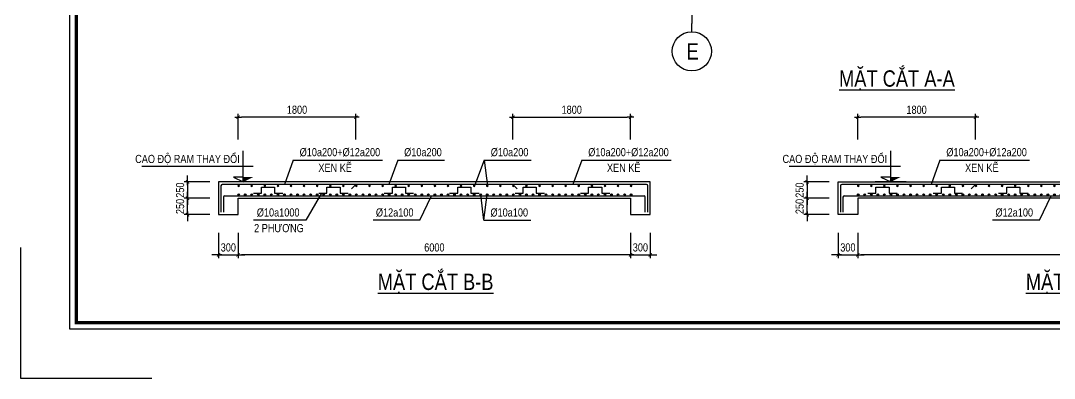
# Model space of a CAD drawing. Header units: millimetres. Extents: x 0 to 168200, y 0 to 59400.
# Drawn here: x 0 to 31607, y 0 to 10943 of the extents above; entities that cross this region are included whole.
import ezdxf
from ezdxf.enums import TextEntityAlignment as Align

# ---------------------------------------------------------------- set-up
doc = ezdxf.new("R2010")
doc.units = ezdxf.units.MM
doc.header["$LTSCALE"] = 100
doc.header["$PDSIZE"] = 5
doc.linetypes.add('$0$CENTER', pattern=[2, 1.25, -0.25, 0.25, -0.25])
for name, color, linetype in [('$0$12PM. GRID', 8, '$0$CENTER'), ('02PM. TEXT B', 4, 'Continuous'), ('03PM. TEXT C', 1, 'Continuous'), ('04PM. THIN', 7, 'Continuous'), ('05PM. FRAME', 4, 'Continuous'), ('07PM. WACO', 6, 'Continuous'), ('11PM. DIM', 2, 'Continuous'), ('6', 6, 'Continuous'), ('CHU_B', 4, 'Continuous')]:
    doc.layers.add(name, color=color, linetype=linetype)
doc.styles.add('[PMDC2013]STYLE', font='arial.ttf', dxfattribs={"width": 0.8})
doc.dimstyles.new('50', dxfattribs={"dimscale": 0, "dimtxt": 250, "dimasz": 100, "dimexe": 100, "dimexo": 0, "dimgap": 100, "dimtad": 1, "dimdec": 0, "dimlfac": 0.5, "dimzin": 12, "dimdsep": 46, "dimtxsty": '[PMDC2013]STYLE', "dimblk": 'TICK', "dimcen": -100, "dimclrd": 2, "dimclre": 2, "dimclrt": 4, "dimadec": 0, "dimazin": 3, "dimtfac": 1, "dimtdec": 0, "dimtix": 1, "dimtmove": 2, "dimatfit": 3, "dimldrblk": 'TICK', "dimfxl": 1, "dimtolj": 1, "dimlwd": -1, "dimlwe": -1, "dimarcsym": 0})

# ---------------------------------------------------------------- blocks, each defined once
blk = doc.blocks.new('TICK')
at = {"color": 0, "linetype": 'ByBlock'}
blk.add_line((1, 0), (-1, 0), dxfattribs=at)
at = {"color": 7, "linetype": 'ByBlock', "const_width": 0.25}
blk.add_lwpolyline([(-0.5, -0.5), (0.5, 0.5)], dxfattribs=at)
blk = doc.blocks.new('*D54')
at = {"layer": '11PM. DIM', "color": 2, "transparency": 16777216}
for p, q in [((24995, 4454), (24995, 3676)), ((25595, 4454), (25595, 3676)), ((24895, 3776), (24795, 3776)), ((24995, 3776), (25595, 3776)), ((25695, 3776), (25795, 3776))]:
    blk.add_line(p, q, dxfattribs=at)
at = {"layer": 'Defpoints', "color": 0, "transparency": 16777216}
for p in [(24995, 4454), (25595, 4454), (25595, 3776)]:
    blk.add_point(p, dxfattribs=at)
at = {"layer": '11PM. DIM', "color": 2, "transparency": 16777216, "xscale": 100, "yscale": 100, "zscale": 100}
blk.add_blockref('TICK', (24995, 3776), dxfattribs=at)
at = {"layer": '11PM. DIM', "color": 2, "transparency": 16777216, "xscale": 100, "yscale": 100, "zscale": 100, "rotation": 180}
blk.add_blockref('TICK', (25595, 3776), dxfattribs=at)
at = {"layer": '11PM. DIM', "color": 4, "transparency": 16777216, "insert": (25295, 4003), "char_height": 250, "attachment_point": 5, "style": '[PMDC2013]STYLE'}
blk.add_mtext('\\A1;300', dxfattribs=at)
blk = doc.blocks.new('*D55')
at = {"layer": '11PM. DIM', "color": 2, "transparency": 16777216}
for p, q in [((25595, 4454), (25595, 3676)), ((39295, 4454), (39295, 3676)), ((39195, 3776), (25695, 3776))]:
    blk.add_line(p, q, dxfattribs=at)
at = {"layer": 'Defpoints', "color": 0, "transparency": 16777216}
for p in [(25595, 4454), (39295, 4454), (25595, 3776)]:
    blk.add_point(p, dxfattribs=at)
at = {"layer": '11PM. DIM', "color": 2, "transparency": 16777216, "xscale": 100, "yscale": 100, "zscale": 100, "rotation": 180}
blk.add_blockref('TICK', (25595, 3776), dxfattribs=at)
at = {"layer": '11PM. DIM', "color": 2, "transparency": 16777216, "xscale": 100, "yscale": 100, "zscale": 100}
blk.add_blockref('TICK', (39295, 3776), dxfattribs=at)
at = {"layer": '11PM. DIM', "color": 4, "transparency": 16777216, "insert": (32445, 4003), "char_height": 250, "attachment_point": 5, "style": '[PMDC2013]STYLE'}
blk.add_mtext('\\A1;6850', dxfattribs=at)
blk = doc.blocks.new('*D59')
at = {"layer": '11PM. DIM', "color": 2, "transparency": 16777216}
for p, q in [((6050, 4454), (6050, 3676)), ((6650, 4454), (6650, 3676)), ((5950, 3776), (5850, 3776)), ((6050, 3776), (6650, 3776)), ((6750, 3776), (6850, 3776))]:
    blk.add_line(p, q, dxfattribs=at)
at = {"layer": 'Defpoints', "color": 0, "transparency": 16777216}
for p in [(6050, 4454), (6650, 4454), (6650, 3776)]:
    blk.add_point(p, dxfattribs=at)
at = {"layer": '11PM. DIM', "color": 2, "transparency": 16777216, "xscale": 100, "yscale": 100, "zscale": 100}
blk.add_blockref('TICK', (6050, 3776), dxfattribs=at)
at = {"layer": '11PM. DIM', "color": 2, "transparency": 16777216, "xscale": 100, "yscale": 100, "zscale": 100, "rotation": 180}
blk.add_blockref('TICK', (6650, 3776), dxfattribs=at)
at = {"layer": '11PM. DIM', "color": 4, "transparency": 16777216, "insert": (6350, 4003), "char_height": 250, "attachment_point": 5, "style": '[PMDC2013]STYLE'}
blk.add_mtext('\\A1;300', dxfattribs=at)
blk = doc.blocks.new('*D60')
at = {"layer": '11PM. DIM', "color": 2, "transparency": 16777216}
for p, q in [((6650, 4454), (6650, 3676)), ((18650, 4454), (18650, 3676)), ((18550, 3776), (6750, 3776))]:
    blk.add_line(p, q, dxfattribs=at)
at = {"layer": 'Defpoints', "color": 0, "transparency": 16777216}
for p in [(6650, 4454), (18650, 4454), (6650, 3776)]:
    blk.add_point(p, dxfattribs=at)
at = {"layer": '11PM. DIM', "color": 2, "transparency": 16777216, "xscale": 100, "yscale": 100, "zscale": 100, "rotation": 180}
blk.add_blockref('TICK', (6650, 3776), dxfattribs=at)
at = {"layer": '11PM. DIM', "color": 2, "transparency": 16777216, "xscale": 100, "yscale": 100, "zscale": 100}
blk.add_blockref('TICK', (18650, 3776), dxfattribs=at)
at = {"layer": '11PM. DIM', "color": 4, "transparency": 16777216, "insert": (12650, 4003), "char_height": 250, "attachment_point": 5, "style": '[PMDC2013]STYLE'}
blk.add_mtext('\\A1;6000', dxfattribs=at)
blk = doc.blocks.new('*D61')
at = {"layer": '11PM. DIM', "color": 2, "transparency": 16777216}
for p, q in [((18650, 4454), (18650, 3676)), ((19250, 4454), (19250, 3676)), ((18550, 3776), (18450, 3776)), ((18650, 3776), (19250, 3776)), ((19350, 3776), (19450, 3776))]:
    blk.add_line(p, q, dxfattribs=at)
at = {"layer": 'Defpoints', "color": 0, "transparency": 16777216}
for p in [(18650, 4454), (19250, 4454), (19250, 3776)]:
    blk.add_point(p, dxfattribs=at)
at = {"layer": '11PM. DIM', "color": 2, "transparency": 16777216, "xscale": 100, "yscale": 100, "zscale": 100}
blk.add_blockref('TICK', (18650, 3776), dxfattribs=at)
at = {"layer": '11PM. DIM', "color": 2, "transparency": 16777216, "xscale": 100, "yscale": 100, "zscale": 100, "rotation": 180}
blk.add_blockref('TICK', (19250, 3776), dxfattribs=at)
at = {"layer": '11PM. DIM', "color": 4, "transparency": 16777216, "insert": (18950, 4004), "char_height": 250, "attachment_point": 5, "style": '[PMDC2013]STYLE'}
blk.add_mtext('\\A1;300', dxfattribs=at)
blk = doc.blocks.new('CHAM THEP')
at = {"layer": '04PM. THIN'}
h = blk.add_hatch(color=256, dxfattribs=at)
edge = h.paths.add_edge_path()
edge.add_arc((0, 0), 12.3, 0, 360)
blk.add_circle((0, 0), 12.3, dxfattribs=at)
blk = doc.blocks.new('*U62')
for p in [(0, 0), (200, 0), (400, 0), (600, 0), (800, 0), (1000, 0), (1200, 0), (1400, 0), (1600, 0), (1800, 0), (2000, 0), (2200, 0), (2400, 0), (2600, 0), (2800, 0), (3000, 0), (3200, 0), (3400, 0), (3600, 0), (3800, 0), (4000, 0), (4200, 0), (4400, 0), (4600, 0), (4800, 0), (5000, 0), (5200, 0), (5400, 0), (5600, 0), (5800, 0), (6000, 0)]:
    blk.add_blockref('CHAM THEP', p)
blk = doc.blocks.new('*D63')
at = {"layer": '11PM. DIM', "color": 2, "transparency": 16777216}
for p, q in [((5782, 6008), (5003, 6008)), ((5103, 6108), (5103, 6208)), ((5103, 6008), (5103, 5508)), ((5782, 5508), (5003, 5508)), ((5103, 5408), (5103, 5308))]:
    blk.add_line(p, q, dxfattribs=at)
at = {"layer": 'Defpoints', "color": 0, "transparency": 16777216}
for p in [(5782, 6008), (5103, 5508), (5782, 5508)]:
    blk.add_point(p, dxfattribs=at)
at = {"layer": '11PM. DIM', "color": 2, "transparency": 16777216, "xscale": 100, "yscale": 100, "zscale": 100}
for p, rotation in [((5103, 6008), 270), ((5103, 5508), 90)]:
    blk.add_blockref('TICK', p, dxfattribs=dict(at, rotation=rotation))
at = {"layer": '11PM. DIM', "color": 4, "transparency": 16777216, "insert": (4875, 5758), "char_height": 250, "attachment_point": 5, "rotation": 90, "style": '[PMDC2013]STYLE'}
blk.add_mtext('\\A1;250', dxfattribs=at)
blk = doc.blocks.new('*D64')
at = {"layer": '11PM. DIM', "color": 2, "transparency": 16777216}
for p, q in [((5103, 5608), (5103, 5708)), ((5782, 5508), (5003, 5508)), ((5103, 5008), (5103, 5508)), ((5782, 5008), (5003, 5008)), ((5103, 4908), (5103, 4808))]:
    blk.add_line(p, q, dxfattribs=at)
at = {"layer": 'Defpoints', "color": 0, "transparency": 16777216}
for p in [(5103, 5508), (5782, 5508), (5782, 5008)]:
    blk.add_point(p, dxfattribs=at)
at = {"layer": '11PM. DIM', "color": 2, "transparency": 16777216, "xscale": 100, "yscale": 100, "zscale": 100}
for p, rotation in [((5103, 5508), 270), ((5103, 5008), 90)]:
    blk.add_blockref('TICK', p, dxfattribs=dict(at, rotation=rotation))
at = {"layer": '11PM. DIM', "color": 4, "transparency": 16777216, "insert": (4875, 5258), "char_height": 250, "attachment_point": 5, "rotation": 90, "style": '[PMDC2013]STYLE'}
blk.add_mtext('\\A1;250', dxfattribs=at)
blk = doc.blocks.new('*D65')
at = {"layer": '11PM. DIM', "color": 2, "transparency": 16777216}
for p, q in [((24726, 6008), (23947, 6008)), ((24047, 6108), (24047, 6208)), ((24047, 6008), (24047, 5508)), ((24726, 5508), (23947, 5508)), ((24047, 5408), (24047, 5308))]:
    blk.add_line(p, q, dxfattribs=at)
at = {"layer": 'Defpoints', "color": 0, "transparency": 16777216}
for p in [(24726, 6008), (24047, 5508), (24726, 5508)]:
    blk.add_point(p, dxfattribs=at)
at = {"layer": '11PM. DIM', "color": 2, "transparency": 16777216, "xscale": 100, "yscale": 100, "zscale": 100}
for p, rotation in [((24047, 6008), 270), ((24047, 5508), 90)]:
    blk.add_blockref('TICK', p, dxfattribs=dict(at, rotation=rotation))
at = {"layer": '11PM. DIM', "color": 4, "transparency": 16777216, "insert": (23820, 5758), "char_height": 250, "attachment_point": 5, "rotation": 90, "style": '[PMDC2013]STYLE'}
blk.add_mtext('\\A1;250', dxfattribs=at)
blk = doc.blocks.new('*D66')
at = {"layer": '11PM. DIM', "color": 2, "transparency": 16777216}
for p, q in [((24047, 5608), (24047, 5708)), ((24726, 5508), (23947, 5508)), ((24047, 5008), (24047, 5508)), ((24726, 5008), (23947, 5008)), ((24047, 4908), (24047, 4808))]:
    blk.add_line(p, q, dxfattribs=at)
at = {"layer": 'Defpoints', "color": 0, "transparency": 16777216}
for p in [(24047, 5508), (24726, 5508), (24726, 5008)]:
    blk.add_point(p, dxfattribs=at)
at = {"layer": '11PM. DIM', "color": 2, "transparency": 16777216, "xscale": 100, "yscale": 100, "zscale": 100}
for p, rotation in [((24047, 5508), 270), ((24047, 5008), 90)]:
    blk.add_blockref('TICK', p, dxfattribs=dict(at, rotation=rotation))
at = {"layer": '11PM. DIM', "color": 4, "transparency": 16777216, "insert": (23820, 5258), "char_height": 250, "attachment_point": 5, "rotation": 90, "style": '[PMDC2013]STYLE'}
blk.add_mtext('\\A1;250', dxfattribs=at)
blk = doc.blocks.new('*U67')
for p in [(0, 0), (100, 0), (200, 0), (300, 0), (400, 0), (500, 0), (600, 0), (700, 0), (800, 0), (900, 0), (1000, 0), (1100, 0), (1200, 0), (1300, 0), (1400, 0), (1500, 0), (1600, 0), (1700, 0), (1800, 0), (1900, 0), (2000, 0), (2100, 0), (2200, 0), (2300, 0), (2400, 0), (2500, 0), (2600, 0), (2700, 0), (2800, 0), (2900, 0), (3000, 0), (3100, 0), (3200, 0), (3300, 0), (3400, 0), (3500, 0), (3600, 0), (3700, 0), (3800, 0), (3900, 0), (4000, 0), (4100, 0), (4200, 0), (4300, 0), (4400, 0), (4500, 0), (4600, 0), (4700, 0), (4800, 0), (4900, 0), (5000, 0), (5100, 0), (5200, 0), (5300, 0), (5400, 0), (5500, 0), (5600, 0), (5700, 0), (5800, 0), (5900, 0), (6000, 0)]:
    blk.add_blockref('CHAM THEP', p)
blk = doc.blocks.new('*U44')
at = {"layer": '6'}
blk.add_lwpolyline([(1150, 0), (900, 0), (900, 184), (500, 184), (500, 0), (250, 0)], dxfattribs=at)
blk = doc.blocks.new('*U68')
for p in [(0, 0), (200, 0), (400, 0), (600, 0), (800, 0), (1000, 0), (1200, 0), (1400, 0), (1600, 0), (1800, 0), (2000, 0), (2200, 0), (2400, 0), (2600, 0), (2800, 0), (3000, 0), (3200, 0), (3400, 0), (3600, 0), (3800, 0), (4000, 0), (4200, 0), (4400, 0), (4600, 0), (4800, 0), (5000, 0), (5200, 0), (5400, 0), (5600, 0), (5800, 0), (6000, 0), (6200, 0), (6400, 0), (6600, 0), (6800, 0)]:
    blk.add_blockref('CHAM THEP', p)
blk = doc.blocks.new('*U69')
for p in [(0, 0), (100, 0), (200, 0), (300, 0), (400, 0), (500, 0), (600, 0), (700, 0), (800, 0), (900, 0), (1000, 0), (1100, 0), (1200, 0), (1300, 0), (1400, 0), (1500, 0), (1600, 0), (1700, 0), (1800, 0), (1900, 0), (2000, 0), (2100, 0), (2200, 0), (2300, 0), (2400, 0), (2500, 0), (2600, 0), (2700, 0), (2800, 0), (2900, 0), (3000, 0), (3100, 0), (3200, 0), (3300, 0), (3400, 0), (3500, 0), (3600, 0), (3700, 0), (3800, 0), (3900, 0), (4000, 0), (4100, 0), (4200, 0), (4300, 0), (4400, 0), (4500, 0), (4600, 0), (4700, 0), (4800, 0), (4900, 0), (5000, 0), (5100, 0), (5200, 0), (5300, 0), (5400, 0), (5500, 0), (5600, 0), (5700, 0), (5800, 0), (5900, 0), (6000, 0), (6100, 0), (6200, 0), (6300, 0), (6400, 0), (6500, 0), (6600, 0), (6700, 0), (6800, 0)]:
    blk.add_blockref('CHAM THEP', p)
blk = doc.blocks.new('*U14')
at = {"layer": '04PM. THIN'}
for p, q in [((0, 0), (0, 950)), ((-300, 475), (3100, 475)), ((0, 150), (300, 150)), ((300, 150), (0, 0))]:
    blk.add_line(p, q, dxfattribs=at)
at = {"layer": '04PM. THIN', "linetype": 'ByBlock'}
blk.add_line((-475, 0), (475, 0), dxfattribs=at)
at = {"layer": '04PM. THIN'}
blk.add_solid([(0, 0), (0, 150), (-300, 150)], dxfattribs=at)
blk = doc.blocks.new('*D105')
at = {"layer": '11PM. DIM', "color": 2, "transparency": 16777216}
for p, q in [((6650, 7310), (6650, 8088)), ((10150, 7988), (6750, 7988)), ((10250, 7310), (10250, 8088))]:
    blk.add_line(p, q, dxfattribs=at)
at = {"layer": 'Defpoints', "color": 0, "transparency": 16777216}
for p in [(6650, 7988), (6650, 7310), (10250, 7310)]:
    blk.add_point(p, dxfattribs=at)
at = {"layer": '11PM. DIM', "color": 2, "transparency": 16777216, "xscale": 100, "yscale": 100, "zscale": 100, "rotation": 180}
blk.add_blockref('TICK', (6650, 7988), dxfattribs=at)
at = {"layer": '11PM. DIM', "color": 2, "transparency": 16777216, "xscale": 100, "yscale": 100, "zscale": 100}
blk.add_blockref('TICK', (10250, 7988), dxfattribs=at)
at = {"layer": '11PM. DIM', "color": 4, "transparency": 16777216, "insert": (8450, 8216), "char_height": 250, "attachment_point": 5, "style": '[PMDC2013]STYLE'}
blk.add_mtext('\\A1;1800', dxfattribs=at)
blk = doc.blocks.new('*D106')
at = {"layer": '11PM. DIM', "color": 2, "transparency": 16777216}
for p, q in [((15050, 7310), (15050, 8088)), ((15150, 7988), (18550, 7988)), ((18650, 7310), (18650, 8088))]:
    blk.add_line(p, q, dxfattribs=at)
at = {"layer": 'Defpoints', "color": 0, "transparency": 16777216}
for p in [(18650, 7988), (15050, 7310), (18650, 7310)]:
    blk.add_point(p, dxfattribs=at)
at = {"layer": '11PM. DIM', "color": 2, "transparency": 16777216, "xscale": 100, "yscale": 100, "zscale": 100, "rotation": 180}
blk.add_blockref('TICK', (15050, 7988), dxfattribs=at)
at = {"layer": '11PM. DIM', "color": 2, "transparency": 16777216, "xscale": 100, "yscale": 100, "zscale": 100}
blk.add_blockref('TICK', (18650, 7988), dxfattribs=at)
at = {"layer": '11PM. DIM', "color": 4, "transparency": 16777216, "insert": (16850, 8216), "char_height": 250, "attachment_point": 5, "style": '[PMDC2013]STYLE'}
blk.add_mtext('\\A1;1800', dxfattribs=at)
blk = doc.blocks.new('*D111')
at = {"layer": '11PM. DIM', "color": 2, "transparency": 16777216}
for p, q in [((25595, 7309), (25595, 8088)), ((29095, 7988), (25695, 7988)), ((29195, 7309), (29195, 8088))]:
    blk.add_line(p, q, dxfattribs=at)
at = {"layer": 'Defpoints', "color": 0, "transparency": 16777216}
for p in [(25595, 7988), (25595, 7309), (29195, 7309)]:
    blk.add_point(p, dxfattribs=at)
at = {"layer": '11PM. DIM', "color": 2, "transparency": 16777216, "xscale": 100, "yscale": 100, "zscale": 100, "rotation": 180}
blk.add_blockref('TICK', (25595, 7988), dxfattribs=at)
at = {"layer": '11PM. DIM', "color": 2, "transparency": 16777216, "xscale": 100, "yscale": 100, "zscale": 100}
blk.add_blockref('TICK', (29195, 7988), dxfattribs=at)
at = {"layer": '11PM. DIM', "color": 4, "transparency": 16777216, "insert": (27395, 8215), "char_height": 250, "attachment_point": 5, "style": '[PMDC2013]STYLE'}
blk.add_mtext('\\A1;1800', dxfattribs=at)
blk = doc.blocks.new('CHG_XX_Khung ten')
blk.add_lwpolyline([(15, 579), (826, 579), (826, 15), (15, 15)], close=True)
at = {"color": 4, "linetype": 'Continuous', "const_width": 1}
blk.add_lwpolyline([(17, 577), (824, 577), (824, 17), (17, 17)], close=True, dxfattribs=at)
at = {"layer": 'Defpoints', "color": 1, "ltscale": 2}
blk.add_lwpolyline([(40.06, 0), (0, 0), (0, 40)], dxfattribs=at)
blk = doc.blocks.new('*U16')
at = {"layer": '05PM. FRAME'}
blk.add_circle((0, -850), 600, dxfattribs=at)
at = {"layer": '11PM. DIM', "color": 2, "linetype": 'ByBlock'}
blk.add_line((0, -250), (0, 0), dxfattribs=at)
at = {"layer": '03PM. TEXT C', "style": '[PMDC2013]STYLE', "width": 0.8}
for tag, height, p in [('X', 500, (23, -1103)), ('2', 500, (198, -1103)), ('1', 250, (56, -1103))]:
    blk.add_attdef(tag, text='', height=height, dxfattribs=at).set_placement(p, align=Align.CENTER)

msp = doc.modelspace()

# ---------------------------------------------------------------- linework, layer by layer
at = {"layer": '04PM. THIN'}
for p, q in [((8332.2, 6679.8), (8063.3, 5932.5)), ((8332.2, 6679.8), (11069, 6679.8)), ((11528.3, 6679.8), (11259.4, 5932.5)), ((11528.3, 6679.8), (12962.1, 6679.8)), ((14177.2, 6679.8), (13876.6, 5894.1)), ((14177.2, 6679.8), (15611, 6679.8)), ((14177.2, 6679.8), (14276.6, 5894.1)), ((17156.8, 6679.8), (16887.9, 5932.5)), ((17156.8, 6679.8), (19893.6, 6679.8)), ((28106.9, 6679.8), (27838, 5932.5)), ((28106.9, 6679.8), (30843.6, 6679.8)), ((9196.9, 5665.4), (8723.4, 4835.3)), ((12208.5, 4835.3), (12562.6, 5582.5)), ((14166.8, 4835.3), (14066.2, 5621)), ((14166.8, 4835.3), (14266.2, 5621)), ((31153, 4835.3), (31507, 5582.5)), ((8723.4, 4835.3), (7122.3, 4835.3)), ((12208.5, 4835.3), (10774.8, 4835.3)), ((14166.8, 4835.3), (15600.6, 4835.3)), ((31153, 4835.3), (29719.2, 4835.3))]:
    msp.add_line(p, q, dxfattribs=at)
at = {"layer": '05PM. FRAME'}
for points in [[(19250.4, 5007.5), (19250.4, 6007.5), (6050.4, 6007.5), (6050.4, 5007.5), (6650.4, 5007.5), (6650.4, 5507.5), (18650.4, 5507.5), (18650.4, 5007.5), (19250.4, 5007.5)], [(52995, 5008), (52395, 5008), (52395, 5508), (39894.8, 5507.8), (39894.8, 5007.8), (39294.8, 5007.8), (39294.8, 5507.8), (25594.8, 5507.5), (25594.8, 5007.5), (24994.8, 5007.5), (24994.8, 6007.5), (52995, 6008), (52995, 5008)]]:
    msp.add_lwpolyline(points, dxfattribs=at)
at = {"layer": '07PM. WACO'}
for p, q in [((6125.4, 5892.5), (6125.4, 5082.5)), ((19135.4, 5932.5), (6165.4, 5932.5)), ((10250.4, 5932.5), (10119.8, 5802)), ((15050.4, 5932.5), (15180.9, 5802)), ((19175.4, 5082.5), (19175.4, 5892.5)), ((25069.8, 5892.5), (25069.8, 5082.5)), ((52880, 5932.5), (25109.8, 5932.5)), ((29194.8, 5932.1), (29064.2, 5801.5)), ((6200.4, 5542.5), (6200.4, 5082.5)), ((6240.4, 5582.5), (19060.4, 5582.5)), ((19100.4, 5082.5), (19100.4, 5542.5)), ((25144.8, 5542.5), (25144.8, 5082.5)), ((25184.8, 5582.5), (52805, 5582.5))]:
    msp.add_line(p, q, dxfattribs=at)
for centre, start, end in [((6165.4, 5892.5), 90, 180), ((19135.4, 5892.5), 0, 90), ((25109.8, 5892.5), 90, 180), ((6240.4, 5542.5), 90, 180), ((19060.4, 5542.5), 0, 90), ((25184.8, 5542.5), 90, 180)]:
    msp.add_arc(centre, 40, start, end, dxfattribs=at)

# ---------------------------------------------------------------- block references
at = {"layer": '02PM. TEXT B', "ltscale": 500, "xscale": -1}
for p in [(6808.5, 6007.5), (26603.6, 6007.5)]:
    msp.add_blockref('*U14', p, dxfattribs=at)
at = {"layer": '04PM. THIN', "xscale": -1.999999999999999, "yscale": 1.999999999999999, "zscale": 1.999999999999999, "rotation": 180}
for name, p in [('*U62', (6666.2, 5894.1)), ('*U68', (25610.6, 5894.1))]:
    msp.add_blockref(name, p, dxfattribs=at)
at = {"layer": '04PM. THIN', "xscale": 1.999999999999999, "yscale": 1.999999999999999, "zscale": 1.999999999999999}
for name, p in [('*U67', (6666.2, 5621)), ('*U69', (25610.6, 5621))]:
    msp.add_blockref(name, p, dxfattribs=at)
at = {"layer": 'CHU_B', "xscale": -1}
for p in [(8266.4, 5665.4), (10266.4, 5665.4), (12266.4, 5665.4), (14266.4, 5665.4), (16266.4, 5665.4), (18266.4, 5665.4), (27054.2, 5665.4), (29054.2, 5665.4), (31054.2, 5665.4)]:
    msp.add_blockref('*U44', p, dxfattribs=at)

# ---------------------------------------------------------------- texts
at = {"layer": '02PM. TEXT B', "style": '[PMDC2013]STYLE', "width": 0.8}
for s, rotation, p in [('%%C10a200+%%C12a200', 359.99981, (8530.6, 6794.7)), ('%%C10a200', 359.99981, (11726.6, 6794.7)), ('%%C10a200', 359.99981, (14375.6, 6794.7)), ('%%C10a200+%%C12a200', 359.99981, (17355.2, 6794.7)), ('%%C10a200+%%C12a200', 359.99981, (28305.2, 6794.7)), ('XEN KẼ', 0.00019, (9103.3, 6315.7)), ('XEN KẼ', 0.00019, (17927.9, 6315.7)), ('XEN KẼ', 0.00019, (28877.9, 6315.7)), ('%%C10a1000', 0.00019, (7221.5, 4950.2)), ('%%C12a100', 0.00019, (10862.6, 4950.2)), ('%%C10a100', 359.99981, (14365.2, 4950.2)), ('%%C12a100', 0.00019, (29807, 4950.2)), ('2 PHƯƠNG', 359.99981, (7138.4, 4471.2))]:
    msp.add_text(s, height=250, rotation=rotation, dxfattribs=at).set_placement(p)
at = {"layer": '02PM. TEXT B', "ltscale": 500, "style": '[PMDC2013]STYLE', "width": 0.8}
for p in [(3501.2, 6712.5), (23296.4, 6712.5)]:
    msp.add_text('CAO ĐỘ RAM THAY ĐỔI', height=250, dxfattribs=at).set_placement(p, align=Align.MIDDLE_LEFT)
at = {"layer": '03PM. TEXT C', "style": '[PMDC2013]STYLE', "width": 0.8}
for s, p in [('%%UMẶT CẮT A-A', (26793.2, 8922.7)), ('%%UMẶT CẮT B-B', (12688.7, 2703.2)), ('%%UMẶT CẮT C-C', (32536.3, 2703.2))]:
    msp.add_text(s, height=500, dxfattribs=at).set_placement(p, align=Align.CENTER)

# ---------------------------------------------------------------- dimensions: what is measured, and where the dimension line sits
at = {"layer": '11PM. DIM'}
for base, p1, p2, angle, picture, middle in [((6650.4, 7988.2), (10250.4, 7309.8), (6650.4, 7309.8), 180, '*D105', (8450.4, 8215.9)), ((25594.8, 7987.8), (29194.8, 7309.3), (25594.8, 7309.3), 180, '*D111', (27394.8, 8215.5)), ((5103.1, 5507.5), (5781.6, 6007.5), (5781.6, 5507.5), 270, '*D63', (4875.4, 5757.5)), ((24047.5, 5507.5), (24726, 6007.5), (24726, 5507.5), 270, '*D65', (23819.8, 5757.5)), ((5103.1, 5507.5), (5781.6, 5007.5), (5781.6, 5507.5), 90, '*D64', (4875.4, 5257.5)), ((24047.5, 5507.5), (24726, 5007.5), (24726, 5507.5), 90, '*D66', (23819.8, 5257.5)), ((6650.4, 3775.7), (18650.4, 4454.2), (6650.4, 4454.2), 180, '*D60', (12650.4, 4003.4)), ((25594.8, 3775.7), (39294.8, 4454.2), (25594.8, 4454.2), 180, '*D55', (32444.8, 4003.4))]:
    dim = msp.add_linear_dim(base=base, p1=p1, p2=p2, angle=angle, dimstyle='50', override={"dimscale": 1}, dxfattribs=at)
    dim.commit()
    dim.dimension.update_dxf_attribs({"geometry": picture, "text_midpoint": middle})
for base, p1, p2, picture, middle in [((18650.4, 7988.2), (15050.4, 7309.8), (18650.4, 7309.8), '*D106', (16850.4, 8215.9)), ((6650.4, 3775.7), (6050.4, 4454.2), (6650.4, 4454.2), '*D59', (6350.4, 4003.5)), ((19250.4, 3776), (18650.4, 4454.5), (19250.4, 4454.5), '*D61', (18950.4, 4003.7)), ((25594.8, 3775.7), (24994.8, 4454.2), (25594.8, 4454.2), '*D54', (25294.8, 4003.5))]:
    dim = msp.add_linear_dim(base=base, p1=p1, p2=p2, dimstyle='50', override={"dimscale": 1}, dxfattribs=at)
    dim.commit()
    dim.dimension.update_dxf_attribs({"geometry": picture, "text_midpoint": middle})

# ---------------------------------------------------------------- next in the draw order: block references
at = {"layer": '04PM. THIN', "xscale": 100, "yscale": 100, "zscale": 100}
msp.add_blockref('CHG_XX_Khung ten', (0, 0), dxfattribs=at)

# ---------------------------------------------------------------- next in the draw order: linework, layer by layer
at = {"layer": '$0$12PM. GRID', "linetype": '$0$CENTER', "ltscale": 5}
msp.add_line((20523, 31312.8), (20523, 10855), dxfattribs=at)

# ---------------------------------------------------------------- next in the draw order: block references
at = {"layer": '11PM. DIM'}
ref = msp.add_blockref('*U16', (20523, 10855), dxfattribs=at)
ref.add_attrib('X', 'E', dxfattribs={"layer": '03PM. TEXT C', "height": 500, "style": '[PMDC2013]STYLE', "width": 0.8}).set_placement((20545.6, 9751.6), align=Align.CENTER)

doc.saveas('drawing.dxf')
